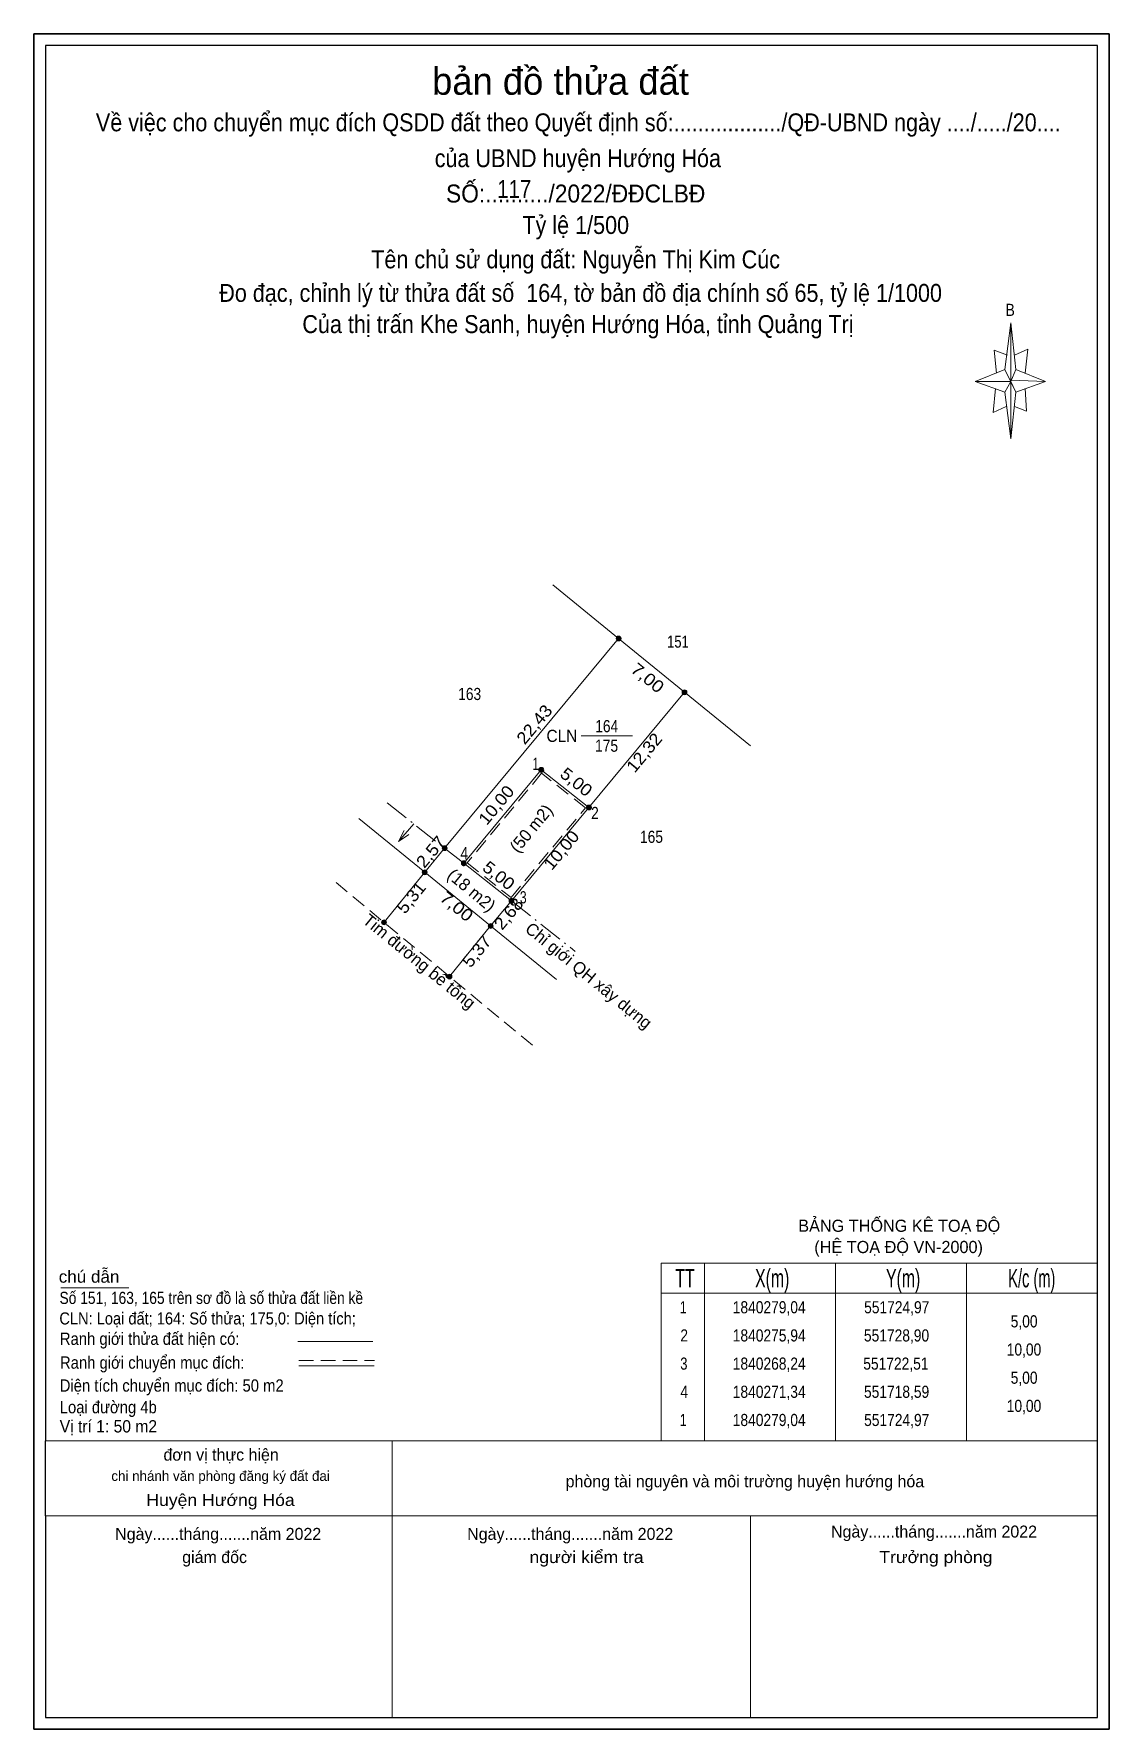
# Model space of a CAD drawing. Header units: metres. Extents: x 551683 to 551772, y 1840200 to 1840340.
import ezdxf
from ezdxf.enums import TextEntityAlignment as Align

# ---------------------------------------------------------------- set-up
doc = ezdxf.new("R2010")
doc.units = ezdxf.units.M
doc.header["$LTSCALE"] = 0.4
doc.linetypes.add('DOT_DASHED', pattern=[7.7, 5, -1.2, 0.3, -1.2])
doc.linetypes.add('MEDIUM_DASHED', pattern=[4.5, 3, -1.5])
for name, color, linetype, lineweight in [('10', 7, 'Continuous', 13), ('13', 7, 'Continuous', 13), ('16', 7, 'Continuous', 13), ('18', 7, 'MEDIUM_DASHED', 13), ('20', 7, 'Continuous', 13), ('22', 7, 'Continuous', 13), ('30', 7, 'DOT_DASHED', 13), ('34', 7, 'Continuous', 13), ('36', 7, 'Continuous', 13), ('5', 7, 'Continuous', 13), ('59', 7, 'Continuous', 13)]:
    doc.layers.add(name, color=color, linetype=linetype, lineweight=lineweight)
doc.layers.add('2', color=7, linetype='Continuous')
doc.layers.add('4', color=7, linetype='Continuous')

msp = doc.modelspace()

# ---------------------------------------------------------------- hatches: boundary and pattern name
at = {"layer": '18'}
for points in [[(551725.1723, 1840279.0352, 1), (551724.7723, 1840279.0352, 1)], [(551729.0985, 1840275.9368, 1), (551728.6985, 1840275.9368, 1)], [(551718.7855, 1840271.3406, 1), (551718.3855, 1840271.3406, 1)], [(551722.7116, 1840268.2421, 1), (551722.3116, 1840268.2421, 1)]]:
    msp.add_hatch(color=256, dxfattribs=at).paths.add_polyline_path(points)
at = {"layer": '20'}
for points in [[(551731.54, 1840289.84, 1), (551731.14, 1840289.84, 1)], [(551736.97, 1840285.42, 1), (551736.57, 1840285.42, 1)], [(551729.0985, 1840275.9368, 1), (551728.6985, 1840275.9368, 1)], [(551729.0985, 1840275.9368, 1), (551728.6985, 1840275.9368, 1)], [(551717.214, 1840272.5807, 1), (551716.814, 1840272.5807, 1)], [(551717.214, 1840272.5807, 1), (551716.814, 1840272.5807, 1)], [(551715.57, 1840270.6, 1), (551715.17, 1840270.6, 1)], [(551722.7116, 1840268.2421, 1), (551722.3116, 1840268.2421, 1)], [(551712.2152, 1840266.4786, 1), (551711.8152, 1840266.4786, 1)], [(551721, 1840266.18, 1), (551720.6, 1840266.18, 1)], [(551717.6079, 1840262.0128, 1), (551717.2079, 1840262.0128, 1)]]:
    msp.add_hatch(color=256, dxfattribs=at).paths.add_polyline_path(points)

# ---------------------------------------------------------------- linework, layer by layer
at = {"layer": '10'}
for points in [[(551728.9, 1840275.94), (551736.77, 1840285.42), (551731.34, 1840289.84), (551717.01, 1840272.58)], [(551717.01, 1840272.58), (551715.37, 1840270.6), (551720.8, 1840266.18), (551722.51, 1840268.24)]]:
    msp.add_lwpolyline(points, dxfattribs=at)
msp.add_lwpolyline([(551728.9, 1840275.94), (551724.97, 1840279.04), (551718.59, 1840271.34), (551722.51, 1840268.24)], close=True, dxfattribs=at)
at = {"layer": '13'}
msp.add_line((551728.25, 1840281.82), (551732.48, 1840281.82), dxfattribs=at)
at = {"layer": '16'}
msp.add_line((551713.22, 1840273.13), (551714.48, 1840274.58), dxfattribs=at)
at = {"layer": '16', "linetype": 'MEDIUM_DASHED'}
msp.add_lwpolyline([(551728.61, 1840275.91), (551725, 1840278.76), (551718.87, 1840271.37), (551722.48, 1840268.52)], close=True, dxfattribs=at)
at = {"layer": '16'}
msp.add_lwpolyline([(551714.06, 1840273.72), (551713.22, 1840273.13), (551713.68, 1840274.05)], dxfattribs=at)
at = {"layer": '18'}
for centre in [(551724.9723, 1840279.0352), (551728.8985, 1840275.9368), (551718.5855, 1840271.3406), (551722.5116, 1840268.2421)]:
    msp.add_circle(centre, 0.2, dxfattribs=at)
at = {"layer": '20'}
for centre in [(551731.34, 1840289.84), (551736.77, 1840285.42), (551728.8985, 1840275.9368), (551728.8985, 1840275.9368), (551717.014, 1840272.5807), (551717.014, 1840272.5807), (551715.37, 1840270.6), (551722.5116, 1840268.2421), (551712.0152, 1840266.4786), (551720.8, 1840266.18), (551717.4079, 1840262.0128)]:
    msp.add_circle(centre, 0.2, dxfattribs=at)
at = {"layer": '22'}
for p, q in [((551763.17, 1840311.99), (551763.66, 1840315.83)), ((551763.17, 1840310.12), (551760.71, 1840311.01)), ((551764.06, 1840311.99), (551766.52, 1840311.01)), ((551764.06, 1840310.12), (551763.66, 1840306.28)), ((551764.84, 1840310.42), (551764.94, 1840308.55)), ((551764.94, 1840308.55), (551763.96, 1840308.94)), ((551685.4, 1840236.38), (551691, 1840236.38)), ((551704.92, 1840231.96), (551711.1, 1840231.96)), ((551705.01, 1840229.98), (551711.2, 1840229.98)), ((551684.13, 1840223.8), (551770.79, 1840223.8)), ((551712.69, 1840217.63), (551712.69, 1840223.75)), ((551684.13, 1840217.63), (551712.69, 1840217.63)), ((551712.69, 1840217.63), (551742.21, 1840217.63)), ((551712.69, 1840201.02), (551712.69, 1840217.63)), ((551742.21, 1840217.63), (551770.79, 1840217.63)), ((551742.21, 1840201.02), (551742.21, 1840217.63))]:
    msp.add_line(p, q, dxfattribs=at)
at = {"layer": '22', "linetype": 'MEDIUM_DASHED'}
for p, q in [((551708.06, 1840269.75), (551724.25, 1840256.35)), ((551705.01, 1840230.4), (551711.24, 1840230.4))]:
    msp.add_line(p, q, dxfattribs=at)
at = {"layer": '22', "lineweight": 25}
for p, q in [((551684.13, 1840217.63), (551684.13, 1840223.8)), ((551770.79, 1840217.63), (551770.79, 1840223.8)), ((551712.69, 1840201.02), (551742.21, 1840201.02))]:
    msp.add_line(p, q, dxfattribs=at)
at = {"layer": '22', "lineweight": 35}
msp.add_lwpolyline([(551771.75, 1840339.62), (551683.17, 1840339.62), (551683.17, 1840200.06), (551771.75, 1840200.06)], close=True, dxfattribs=at)
at = {"layer": '22', "lineweight": 25}
for points in [[(551770.79, 1840223.8), (551770.79, 1840338.66), (551684.13, 1840338.66), (551684.13, 1840223.8)], [(551684.13, 1840217.63), (551684.13, 1840201.02), (551712.69, 1840201.02)], [(551742.21, 1840201.02), (551770.79, 1840201.02), (551770.79, 1840217.63)]]:
    msp.add_lwpolyline(points, dxfattribs=at)
at = {"layer": '22'}
for points in [[(551763.66, 1840315.83), (551764.06, 1840311.99), (551763.66, 1840311.01)], [(551763.66, 1840311.01), (551760.71, 1840311.01), (551763.17, 1840311.99), (551764.06, 1840310.12), (551766.52, 1840311.01), (551763.66, 1840311.1)], [(551763.66, 1840311.01), (551763.66, 1840306.28), (551763.17, 1840310.12)]]:
    msp.add_lwpolyline(points, close=True, dxfattribs=at)
for points in [[(551763.37, 1840313.17), (551762.29, 1840313.57), (551762.48, 1840311.7)], [(551763.96, 1840313.17), (551765.04, 1840313.66), (551764.84, 1840311.7)], [(551763.66, 1840311.01), (551763.17, 1840311.99), (551760.71, 1840311.01)], [(551763.66, 1840311.01), (551764.06, 1840310.12), (551766.52, 1840311.01)], [(551762.38, 1840310.42), (551762.19, 1840308.45), (551763.27, 1840308.94)]]:
    msp.add_lwpolyline(points, dxfattribs=at)
at = {"layer": '30'}
for p, q in [((551712.28, 1840276.31), (551717.01, 1840272.58)), ((551717.01, 1840272.58), (551718.59, 1840271.34)), ((551722.51, 1840268.24), (551727.77, 1840264.09))]:
    msp.add_line(p, q, dxfattribs=at)
at = {"layer": '34'}
for p, q in [((551715.37, 1840270.6), (551709.94, 1840275.02)), ((551726.23, 1840261.77), (551720.8, 1840266.18))]:
    msp.add_line(p, q, dxfattribs=at)
at = {"layer": '36'}
for p, q in [((551725.91, 1840294.26), (551731.34, 1840289.84)), ((551736.77, 1840285.42), (551742.2, 1840281))]:
    msp.add_line(p, q, dxfattribs=at)
at = {"layer": '5'}
for p, q in [((551712.02, 1840266.48), (551715.37, 1840270.6)), ((551717.41, 1840262.01), (551720.8, 1840266.18))]:
    msp.add_line(p, q, dxfattribs=at)
at = {"layer": '59'}
for p, q in [((551734.84, 1840238.41), (551770.79, 1840238.41)), ((551734.84, 1840238.41), (551734.84, 1840223.8)), ((551738.43, 1840238.41), (551738.43, 1840223.8)), ((551749.22, 1840238.41), (551749.22, 1840223.8)), ((551760, 1840238.41), (551760, 1840223.8)), ((551770.79, 1840238.41), (551770.79, 1840223.8)), ((551734.84, 1840235.96), (551770.79, 1840235.96))]:
    msp.add_line(p, q, dxfattribs=at)

# ---------------------------------------------------------------- texts
at = {"layer": '13', "width": 0.85}
msp.add_text('164', height=1, dxfattribs=at).set_placement((551730.36, 1840282.13), align=Align.CENTER)
at = {"layer": '16'}
msp.add_text('Chỉ giới QH xây dựng', height=1, rotation=320.855, dxfattribs=at).set_placement((551728.5644, 1840261.7093), align=Align.CENTER)
at = {"layer": '18'}
for s, width, p in [('1', 0.7, (551724.5, 1840279.03)), ('2', 0.85, (551729.39, 1840274.98)), ('4', 0.85, (551718.625, 1840271.67)), ('3', 0.75, (551723.485, 1840268.04))]:
    msp.add_text(s, height=1, dxfattribs=dict(at, width=width)).set_placement(p, align=Align.CENTER)
at = {"layer": '2', "width": 0.95}
msp.add_text('CLN', height=1, dxfattribs=at).set_placement((551727.94, 1840281.33), align=Align.RIGHT)
at = {"layer": '22'}
for s, height, p in [('bản đồ thửa đất', 2.24, (551726.555, 1840334.61)), ('đơn vị thực hiện', 0.9842, (551698.595, 1840222.16)), ('chi nhánh văn phòng đăng ký đất đai', 0.8234, (551698.55, 1840220.49)), ('phòng tài nguyên và môi trường huyện hướng hóa', 0.9842, (551741.745, 1840219.97))]:
    msp.add_text(s, height=height, dxfattribs=at).set_placement(p, align=Align.CENTER)
for s, height, width, p in [('Về việc cho chuyển mục đích QSDD đất theo Quyết định số:................../QĐ-UBND ngày ..../...../20.... ', 1.476, 0.9, (551728.265, 1840331.6)), ('của UBND huyện Hướng Hóa ', 1.476, 0.9, (551728.23, 1840328.65)), ('SỐ:........../2022/ĐĐCLBĐ', 1.476, 0.95, (551727.805, 1840325.74)), ('117', 1.476, 0.85, (551722.74, 1840326.11)), ('Tỷ lệ 1/500', 1.476, 0.9, (551727.81, 1840323.15)), ('Tên chủ sử dụng đất: Nguyễn Thị Kim Cúc', 1.476, 0.9, (551727.8, 1840320.32)), ('Đo đạc, chỉnh lý từ thửa đất số  164, tờ bản đồ địa chính số 65, tỷ lệ 1/1000', 1.476, 0.9, (551728.21, 1840317.56)), ('Của thị trấn Khe Sanh, huyện Hướng Hóa, tỉnh Quảng Trị', 1.476, 0.9, (551727.99, 1840314.99)), ('B', 1, 0.85, (551763.605, 1840316.4)), ('Huyện Hướng Hóa', 0.9842, 1.1, (551698.545, 1840218.43))]:
    msp.add_text(s, height=height, dxfattribs=dict(at, width=width)).set_placement(p, align=Align.CENTER)
for s, p in [('BẢNG THỐNG KÊ TOẠ ĐỘ ', (551746.14, 1840241)), ('(HỆ TOẠ ĐỘ VN-2000)', (551747.46, 1840239.25))]:
    msp.add_text(s, height=1, dxfattribs=at).set_placement(p)
for s, height, width, p in [('chú dẫn', 1, 1.05, (551685.22, 1840236.81)), ('Số 151, 163, 165 trên sơ đồ là số thửa đất liền kề', 1, 0.85, (551685.28, 1840235.06)), ('CLN: Loại đất; 164: Số thửa; 175,0: Diện tích;', 1, 0.9, (551685.27, 1840233.37)), ('Ranh giới thửa đất hiện có:', 1.015, 0.9, (551685.31, 1840231.69)), ('Ranh giới chuyển mục đích:', 1.015, 0.9, (551685.32, 1840229.73)), ('Diện tích chuyển mục đích: 50 m2', 1.014, 0.9, (551685.3, 1840227.84)), ('Loại đường 4b', 1.014, 0.9, (551685.3, 1840226.06)), ('Vị trí 1: 50 m2', 1.014, 0.95, (551685.3, 1840224.48))]:
    msp.add_text(s, height=height, dxfattribs=dict(at, width=width)).set_placement(p)
for s, p in [('Ngày......tháng.......năm 2022', (551706.84, 1840215.64)), ('Ngày......tháng.......năm 2022', (551735.84, 1840215.64)), ('Ngày......tháng.......năm 2022', (551765.81, 1840215.83)), ('giám đốc', (551700.73, 1840213.73))]:
    msp.add_text(s, height=0.9842, dxfattribs=at).set_placement(p, align=Align.RIGHT)
at = {"layer": '22', "width": 1.1}
for s, p in [('người kiểm tra', (551733.4, 1840213.73)), ('Trưởng phòng', (551762.14, 1840213.73))]:
    msp.add_text(s, height=0.9842, dxfattribs=at).set_placement(p, align=Align.RIGHT)
at = {"layer": '4'}
for s, width, p in [('151', 0.8, (551736.23, 1840289.09)), ('163', 0.85, (551719.07, 1840284.78)), ('175', 0.85, (551730.35, 1840280.52)), ('165', 0.85, (551734.05, 1840273.02))]:
    msp.add_text(s, height=1, dxfattribs=dict(at, width=width)).set_placement(p, align=Align.CENTER)
msp.add_text('(18 m2)', height=1, rotation=320.396, dxfattribs=at).set_placement((551718.9063, 1840268.7428), align=Align.CENTER)
at = {"layer": '5'}
for s, rotation, width, p in [('7,00', 320.855, 1.15, (551733.4144, 1840286.2178)), ('22,43', 50.306, 1.1, (551724.7892, 1840282.4607)), ('12,32', 50.306, 1.1, (551733.8358, 1840280.1307)), ('5,00', 321.721, 1.1, (551727.5503, 1840277.6428)), ('10,00', 50.306, 1.1, (551721.65, 1840275.8157)), ('2,57', 50.307, 1.1, (551716.2558, 1840271.9657)), ('10,00', 50.306, 1.1, (551727.01, 1840272.1057)), ('5,00', 321.719, 1.1, (551721.1603, 1840269.9428)), ('5,31', 50.855, 1.1, (551714.6397, 1840268.2044)), ('7,00', 320.855, 1.15, (551717.6844, 1840267.3978)), ('2,68', 50.306, 1.1, (551722.66, 1840266.8707)), ('5,37', 50.855, 1.1, (551720.0441, 1840263.7744))]:
    msp.add_text(s, height=1, rotation=rotation, dxfattribs=dict(at, width=width)).set_placement(p, align=Align.CENTER)
for s, rotation, p in [('(50 m2)', 50.306, (551724.5218, 1840273.8957)), ('Tim đường bê tông', 320.855, (551714.6094, 1840262.8762))]:
    msp.add_text(s, height=1, rotation=rotation, dxfattribs=at).set_placement(p, align=Align.CENTER)
at = {"layer": '59'}
for s, height, width, p in [(' TT', 1.5, 0.65, (551736.63, 1840236.43)), (' X(m)', 1.5, 0.65, (551743.815, 1840236.43)), (' Y(m)', 1.5, 0.65, (551754.6, 1840236.43)), ('K/c (m)', 1.5, 0.6, (551765.38, 1840236.43)), (' 1', 1, 0.75, (551736.53, 1840234.29)), (' 1840279,04', 1, 0.85, (551743.59, 1840234.29)), (' 551724,97', 1, 0.85, (551754.095, 1840234.29)), (' 5,00', 1, 0.85, (551764.59, 1840233.13)), (' 2', 1, 0.85, (551736.585, 1840231.97)), (' 1840275,94', 1, 0.85, (551743.59, 1840231.97)), (' 551728,90', 1, 0.85, (551754.08, 1840231.97)), (' 10,00', 1, 0.85, (551764.58, 1840230.81)), (' 3', 1, 0.8, (551736.57, 1840229.65)), (' 1840268,24', 1, 0.85, (551743.59, 1840229.65)), (' 551722,51', 1, 0.85, (551754.025, 1840229.65)), (' 5,00', 1, 0.85, (551764.59, 1840228.49)), (' 4', 1, 0.85, (551736.59, 1840227.33)), (' 1840271,34', 1, 0.85, (551743.59, 1840227.33)), (' 551718,59', 1, 0.85, (551754.085, 1840227.33)), (' 10,00', 1, 0.85, (551764.58, 1840226.17)), (' 1', 1, 0.75, (551736.53, 1840225.01)), (' 1840279,04', 1, 0.85, (551743.59, 1840225.01)), (' 551724,97', 1, 0.85, (551754.095, 1840225.01))]:
    msp.add_text(s, height=height, dxfattribs=dict(at, width=width)).set_placement(p, align=Align.CENTER)

doc.saveas('drawing.dxf')
